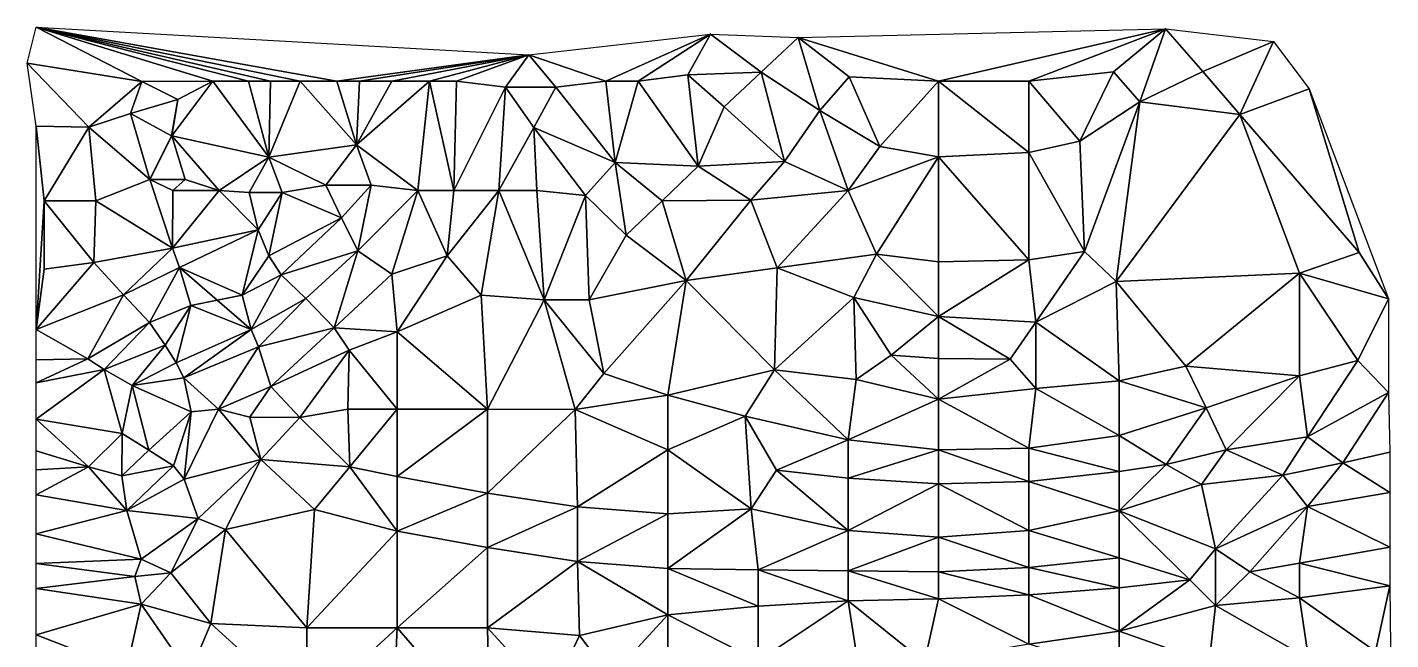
# Model space of a CAD drawing. Header units: metres. Extents: x 247440 to 247899, y 6708794 to 6709359.
# Drawn here: x 247443.4 to 247885, y 6709161 to 6709359.4 of the extents above; entities that cross this region are included whole.
import ezdxf

# ---------------------------------------------------------------- set-up
doc = ezdxf.new("R2010")
doc.units = ezdxf.units.M

msp = doc.modelspace()

# ---------------------------------------------------------------- linework, layer by layer
for points in [[(247480.51, 6709341.82, 10.35), (247443.4, 6709347.79, 9.1), (247446.32, 6709359.36, 10.33)], [(247503.45, 6709341.89, 14.37), (247480.51, 6709341.82, 10.35), (247446.32, 6709359.36, 10.33)], [(247515.03, 6709341.88, 16.64), (247503.45, 6709341.89, 14.37), (247446.32, 6709359.36, 10.33)], [(247531.79, 6709341.88, 20.09), (247522.19, 6709341.88, 18.07), (247446.32, 6709359.36, 10.33)], [(247522.19, 6709341.88, 18.07), (247515.03, 6709341.88, 16.64), (247446.32, 6709359.36, 10.33)], [(247605.84, 6709350.47, 33.16), (247543.64, 6709341.88, 22.48), (247446.32, 6709359.36, 10.33)], [(247543.64, 6709341.88, 22.48), (247531.79, 6709341.88, 20.09), (247446.32, 6709359.36, 10.33)], [(247812.1, 6709358.86, 44.28), (247738.54, 6709341.86, 46.41), (247693.11, 6709356.01, 44.41)], [(247812.1, 6709358.86, 44.28), (247767.78, 6709341.86, 46.17), (247738.54, 6709341.86, 46.41)], [(247812.1, 6709358.86, 44.28), (247795.22, 6709344.98, 44.92), (247767.78, 6709341.86, 46.17)], [(247812.1, 6709358.86, 44.28), (247803.78, 6709335.25, 43.81), (247795.22, 6709344.98, 44.92)], [(247812.1, 6709358.86, 44.28), (247824.1, 6709345.01, 42.68), (247803.78, 6709335.25, 43.81)], [(247847.04, 6709354.75, 41.62), (247824.1, 6709345.01, 42.68), (247812.1, 6709358.86, 44.28)], [(247664.68, 6709357.16, 41.53), (247630.75, 6709341.88, 36.6), (247605.84, 6709350.47, 33.16)], [(247664.68, 6709357.16, 41.53), (247641.26, 6709341.88, 38.03), (247630.75, 6709341.88, 36.6)], [(247664.68, 6709357.16, 41.53), (247657.3, 6709343.96, 40.19), (247641.26, 6709341.88, 38.03)], [(247681.12, 6709344.77, 42.93), (247657.3, 6709343.96, 40.19), (247664.68, 6709357.16, 41.53)], [(247693.11, 6709356.01, 44.41), (247681.12, 6709344.77, 42.93), (247664.68, 6709357.16, 41.53)], [(247693.11, 6709356.01, 44.41), (247700.04, 6709332.4, 43.99), (247681.12, 6709344.77, 42.93)], [(247709.59, 6709343.26, 45.26), (247700.04, 6709332.4, 43.99), (247693.11, 6709356.01, 44.41)], [(247738.54, 6709341.86, 46.41), (247709.59, 6709343.26, 45.26), (247693.11, 6709356.01, 44.41)], [(247847.04, 6709354.75, 41.62), (247836.11, 6709331.15, 41.03), (247824.1, 6709345.01, 42.68)], [(247847.04, 6709354.75, 41.62), (247858.53, 6709339.42, 40), (247836.11, 6709331.15, 41.03)], [(247605.84, 6709350.47, 33.16), (247551, 6709341.88, 23.89), (247543.64, 6709341.88, 22.48)], [(247605.84, 6709350.47, 33.16), (247561.47, 6709341.88, 25.79), (247551, 6709341.88, 23.89)], [(247605.84, 6709350.47, 33.16), (247573.71, 6709341.88, 27.89), (247561.47, 6709341.88, 25.79)], [(247605.84, 6709350.47, 33.16), (247582.44, 6709341.88, 29.33), (247573.71, 6709341.88, 27.89)], [(247605.84, 6709350.47, 33.16), (247598.32, 6709339.96, 31.8), (247582.44, 6709341.88, 29.33)], [(247614.54, 6709339.96, 34.23), (247598.32, 6709339.96, 31.8), (247605.84, 6709350.47, 33.16)], [(247630.75, 6709341.88, 36.6), (247614.54, 6709339.96, 34.23), (247605.84, 6709350.47, 33.16)], [(247463.29, 6709327.01, 7.36), (247446.32, 6709327.36, 7.08), (247443.4, 6709347.79, 9.1)], [(247480.51, 6709341.82, 10.35), (247463.29, 6709327.01, 7.36), (247443.4, 6709347.79, 9.1)], [(247480.51, 6709341.82, 10.35), (247476.81, 6709331.43, 9.01), (247463.29, 6709327.01, 7.36)], [(247492.21, 6709336.01, 11.68), (247476.81, 6709331.43, 9.01), (247480.51, 6709341.82, 10.35)], [(247503.45, 6709341.89, 14.37), (247492.21, 6709336.01, 11.68), (247480.51, 6709341.82, 10.35)], [(247521.6, 6709317.32, 18.34), (247490.19, 6709324.18, 10.49), (247503.45, 6709341.89, 14.37)], [(247503.45, 6709341.89, 14.37), (247490.19, 6709324.18, 10.49), (247492.21, 6709336.01, 11.68)], [(247521.6, 6709317.32, 18.34), (247503.45, 6709341.89, 14.37), (247515.03, 6709341.88, 16.64)], [(247522.19, 6709341.88, 18.07), (247521.6, 6709317.32, 18.34), (247515.03, 6709341.88, 16.64)], [(247549.99, 6709321.24, 24.3), (247521.6, 6709317.32, 18.34), (247531.79, 6709341.88, 20.09)], [(247531.79, 6709341.88, 20.09), (247521.6, 6709317.32, 18.34), (247522.19, 6709341.88, 18.07)], [(247549.99, 6709321.24, 24.3), (247531.79, 6709341.88, 20.09), (247543.64, 6709341.88, 22.48)], [(247551, 6709341.88, 23.89), (247549.99, 6709321.24, 24.3), (247543.64, 6709341.88, 22.48)], [(247561.47, 6709341.88, 25.79), (247549.99, 6709321.24, 24.3), (247551, 6709341.88, 23.89)], [(247573.71, 6709341.88, 27.89), (247549.99, 6709321.24, 24.3), (247561.47, 6709341.88, 25.79)], [(247573.71, 6709341.88, 27.89), (247569.91, 6709306.46, 28.04), (247549.99, 6709321.24, 24.3)], [(247581.54, 6709306.47, 29.53), (247569.91, 6709306.46, 28.04), (247573.71, 6709341.88, 27.89)], [(247582.44, 6709341.88, 29.33), (247581.54, 6709306.47, 29.53), (247573.71, 6709341.88, 27.89)], [(247598.32, 6709339.96, 31.8), (247581.54, 6709306.47, 29.53), (247582.44, 6709341.88, 29.33)], [(247630.75, 6709341.88, 36.6), (247633.77, 6709315.59, 36.15), (247614.54, 6709339.96, 34.23)], [(247641.26, 6709341.88, 38.03), (247633.77, 6709315.59, 36.15), (247630.75, 6709341.88, 36.6)], [(247660.71, 6709314.43, 39.27), (247633.77, 6709315.59, 36.15), (247641.26, 6709341.88, 38.03)], [(247657.3, 6709343.96, 40.19), (247660.71, 6709314.43, 39.27), (247641.26, 6709341.88, 38.03)], [(247681.12, 6709344.77, 42.93), (247669.15, 6709333.56, 41.12), (247657.3, 6709343.96, 40.19)], [(247669.15, 6709333.56, 41.12), (247660.71, 6709314.43, 39.27), (247657.3, 6709343.96, 40.19)], [(247681.12, 6709344.77, 42.93), (247688.63, 6709315.94, 42.13), (247669.15, 6709333.56, 41.12)], [(247700.04, 6709332.4, 43.99), (247688.63, 6709315.94, 42.13), (247681.12, 6709344.77, 42.93)], [(247709.59, 6709343.26, 45.26), (247719.53, 6709320.71, 44.57), (247700.04, 6709332.4, 43.99)], [(247738.54, 6709341.86, 46.41), (247719.53, 6709320.71, 44.57), (247709.59, 6709343.26, 45.26)], [(247738.54, 6709341.86, 46.41), (247738.54, 6709317.45, 45.02), (247719.53, 6709320.71, 44.57)], [(247767.78, 6709341.86, 46.17), (247767.78, 6709318.77, 44.88), (247738.54, 6709341.86, 46.41)], [(247767.78, 6709318.77, 44.88), (247738.54, 6709317.45, 45.02), (247738.54, 6709341.86, 46.41)], [(247795.22, 6709344.98, 44.92), (247784.29, 6709322.46, 44.38), (247767.78, 6709341.86, 46.17)], [(247784.29, 6709322.46, 44.38), (247767.78, 6709318.77, 44.88), (247767.78, 6709341.86, 46.17)], [(247795.22, 6709344.98, 44.92), (247803.78, 6709335.25, 43.81), (247784.29, 6709322.46, 44.38)], [(247824.1, 6709345.01, 42.68), (247836.11, 6709331.15, 41.03), (247803.78, 6709335.25, 43.81)], [(247598.32, 6709339.96, 31.8), (247596.15, 6709306.47, 31.33), (247581.54, 6709306.47, 29.53)], [(247607.41, 6709326.87, 32.94), (247596.15, 6709306.47, 31.33), (247598.32, 6709339.96, 31.8)], [(247614.54, 6709339.96, 34.23), (247607.41, 6709326.87, 32.94), (247598.32, 6709339.96, 31.8)], [(247614.54, 6709339.96, 34.23), (247633.77, 6709315.59, 36.15), (247607.41, 6709326.87, 32.94)], [(247858.53, 6709339.42, 40), (247874.74, 6709286.37, 35.98), (247836.11, 6709331.15, 41.03)], [(247858.53, 6709339.42, 40), (247884.27, 6709271.43, 34.41), (247874.74, 6709286.37, 35.98)], [(247492.21, 6709336.01, 11.68), (247490.16, 6709324.22, 10.49), (247476.81, 6709331.43, 9.01)], [(247492.21, 6709336.01, 11.68), (247490.19, 6709324.18, 10.49), (247490.16, 6709324.22, 10.49)], [(247669.15, 6709333.56, 41.12), (247688.63, 6709315.94, 42.13), (247660.71, 6709314.43, 39.27)], [(247700.04, 6709332.4, 43.99), (247709.22, 6709306.5, 43.1), (247688.63, 6709315.94, 42.13)], [(247719.53, 6709320.71, 44.57), (247709.22, 6709306.5, 43.1), (247700.04, 6709332.4, 43.99)], [(247784.29, 6709322.46, 44.38), (247803.78, 6709335.25, 43.81), (247785.78, 6709286.79, 41.65)], [(247803.78, 6709335.25, 43.81), (247796.12, 6709276.98, 40.27), (247785.78, 6709286.79, 41.65)], [(247836.11, 6709331.15, 41.03), (247796.12, 6709276.98, 40.27), (247803.78, 6709335.25, 43.81)], [(247476.81, 6709331.43, 9.01), (247483.14, 6709310.02, 8.74), (247463.29, 6709327.01, 7.36)], [(247490.16, 6709324.22, 10.49), (247483.14, 6709310.02, 8.74), (247476.81, 6709331.43, 9.01)], [(247836.11, 6709331.15, 41.03), (247855.44, 6709279.72, 36.54), (247796.12, 6709276.98, 40.27)], [(247836.11, 6709331.15, 41.03), (247874.74, 6709286.37, 35.98), (247855.44, 6709279.72, 36.54)], [(247446.32, 6709327.36, 7.08), (247448.86, 6709303.17, 5.18), (247446.32, 6709261.43, 8.15)], [(247463.29, 6709327.01, 7.36), (247448.86, 6709303.17, 5.18), (247446.32, 6709327.36, 7.08)], [(247463.29, 6709327.01, 7.36), (247465.58, 6709303.17, 5.84), (247448.86, 6709303.17, 5.18)], [(247463.29, 6709327.01, 7.36), (247483.14, 6709310.02, 8.74), (247465.58, 6709303.17, 5.84)], [(247490.16, 6709324.22, 10.49), (247490.19, 6709324.18, 10.49), (247483.14, 6709310.02, 8.74)], [(247494.58, 6709310.01, 11.22), (247483.14, 6709310.02, 8.74), (247490.19, 6709324.18, 10.49)], [(247505.6, 6709306.47, 14.46), (247494.58, 6709310.01, 11.22), (247490.19, 6709324.18, 10.49)], [(247521.6, 6709317.32, 18.34), (247505.6, 6709306.47, 14.46), (247490.19, 6709324.18, 10.49)], [(247607.41, 6709326.87, 32.94), (247608.4, 6709306.48, 32.81), (247596.15, 6709306.47, 31.33)], [(247633.77, 6709315.59, 36.15), (247624.16, 6709304.86, 34.67), (247607.41, 6709326.87, 32.94)], [(247624.16, 6709304.86, 34.67), (247608.4, 6709306.48, 32.81), (247607.41, 6709326.87, 32.94)], [(247549.99, 6709321.24, 24.3), (247540.05, 6709308.23, 23.07), (247521.6, 6709317.32, 18.34)], [(247554.81, 6709308.23, 25.84), (247540.05, 6709308.23, 23.07), (247549.99, 6709321.24, 24.3)], [(247569.91, 6709306.46, 28.04), (247554.81, 6709308.23, 25.84), (247549.99, 6709321.24, 24.3)], [(247738.54, 6709317.45, 45.02), (247709.22, 6709306.5, 43.1), (247719.53, 6709320.71, 44.57)], [(247784.29, 6709322.46, 44.38), (247785.78, 6709286.79, 41.65), (247767.78, 6709318.77, 44.88)], [(247521.6, 6709317.32, 18.34), (247515.22, 6709305.89, 17.26), (247505.6, 6709306.47, 14.46)], [(247525.94, 6709305.88, 20.08), (247515.22, 6709305.89, 17.26), (247521.6, 6709317.32, 18.34)], [(247540.05, 6709308.23, 23.07), (247525.94, 6709305.88, 20.08), (247521.6, 6709317.32, 18.34)], [(247637.38, 6709291.99, 35.7), (247624.16, 6709304.86, 34.67), (247633.77, 6709315.59, 36.15)], [(247649.03, 6709303.2, 37.46), (247637.38, 6709291.99, 35.7), (247633.77, 6709315.59, 36.15)], [(247660.71, 6709314.43, 39.27), (247649.03, 6709303.2, 37.46), (247633.77, 6709315.59, 36.15)], [(247677.7, 6709303.37, 40.39), (247649.03, 6709303.2, 37.46), (247660.71, 6709314.43, 39.27)], [(247688.63, 6709315.94, 42.13), (247677.7, 6709303.37, 40.39), (247660.71, 6709314.43, 39.27)], [(247709.22, 6709306.5, 43.1), (247677.7, 6709303.37, 40.39), (247688.63, 6709315.94, 42.13)], [(247738.54, 6709317.45, 45.02), (247718.42, 6709285.91, 41.79), (247709.22, 6709306.5, 43.1)], [(247738.54, 6709317.45, 45.02), (247738.54, 6709283.35, 42.22), (247718.42, 6709285.91, 41.79)], [(247767.78, 6709318.77, 44.88), (247767.77, 6709284.01, 42.13), (247738.54, 6709317.45, 45.02)], [(247738.54, 6709317.45, 45.02), (247767.77, 6709284.01, 42.13), (247738.54, 6709283.35, 42.22)], [(247785.78, 6709286.79, 41.65), (247767.77, 6709284.01, 42.13), (247767.78, 6709318.77, 44.88)], [(247490.47, 6709287.86, 10.38), (247465.58, 6709303.17, 5.84), (247483.14, 6709310.02, 8.74)], [(247490.49, 6709306.47, 10.08), (247490.47, 6709287.86, 10.38), (247483.14, 6709310.02, 8.74)], [(247494.58, 6709310.01, 11.22), (247490.49, 6709306.47, 10.08), (247483.14, 6709310.02, 8.74)], [(247505.6, 6709306.47, 14.46), (247490.49, 6709306.47, 10.08), (247494.58, 6709310.01, 11.22)], [(247505.6, 6709306.47, 14.46), (247490.47, 6709287.86, 10.38), (247490.49, 6709306.47, 10.08)], [(247518.21, 6709293.71, 19.28), (247490.47, 6709287.86, 10.38), (247505.6, 6709306.47, 14.46)], [(247518.21, 6709293.71, 19.28), (247505.6, 6709306.47, 14.46), (247515.22, 6709305.89, 17.26)], [(247525.94, 6709305.88, 20.08), (247518.21, 6709293.71, 19.28), (247515.22, 6709305.89, 17.26)], [(247525.94, 6709305.88, 20.08), (247521.58, 6709285.36, 21.2), (247518.21, 6709293.71, 19.28)], [(247545.14, 6709297.63, 25.18), (247521.58, 6709285.36, 21.2), (247525.94, 6709305.88, 20.08)], [(247545.14, 6709297.63, 25.18), (247525.94, 6709305.88, 20.08), (247540.05, 6709308.23, 23.07)], [(247554.81, 6709308.23, 25.84), (247545.14, 6709297.63, 25.18), (247540.05, 6709308.23, 23.07)], [(247554.81, 6709308.23, 25.84), (247550.49, 6709286.98, 27.16), (247545.14, 6709297.63, 25.18)], [(247569.91, 6709306.46, 28.04), (247550.49, 6709286.98, 27.16), (247554.81, 6709308.23, 25.84)], [(247569.91, 6709306.46, 28.04), (247561.42, 6709279.44, 28.98), (247550.49, 6709286.98, 27.16)], [(247569.91, 6709306.46, 28.04), (247579.37, 6709285.38, 30.01), (247561.42, 6709279.44, 28.98)], [(247581.54, 6709306.47, 29.53), (247579.37, 6709285.38, 30.01), (247569.91, 6709306.46, 28.04)], [(247596.15, 6709306.47, 31.33), (247579.37, 6709285.38, 30.01), (247581.54, 6709306.47, 29.53)], [(247596.15, 6709306.47, 31.33), (247590.44, 6709272.58, 31.31), (247579.37, 6709285.38, 30.01)], [(247610.79, 6709271.07, 32.8), (247590.44, 6709272.58, 31.31), (247596.15, 6709306.47, 31.33)], [(247608.4, 6709306.48, 32.81), (247610.79, 6709271.07, 32.8), (247596.15, 6709306.47, 31.33)], [(247624.16, 6709304.86, 34.67), (247610.79, 6709271.07, 32.8), (247608.4, 6709306.48, 32.81)], [(247709.22, 6709306.5, 43.1), (247686.27, 6709281.48, 39.43), (247677.7, 6709303.37, 40.39)], [(247709.22, 6709306.5, 43.1), (247718.42, 6709285.91, 41.79), (247686.27, 6709281.48, 39.43)], [(247448.86, 6709303.17, 5.18), (247448.86, 6709281, 5.52), (247446.32, 6709261.43, 8.15)], [(247448.86, 6709303.17, 5.18), (247464.95, 6709283.19, 5.94), (247448.86, 6709281, 5.52)], [(247465.58, 6709303.17, 5.84), (247464.95, 6709283.19, 5.94), (247448.86, 6709303.17, 5.18)], [(247490.47, 6709287.86, 10.38), (247464.95, 6709283.19, 5.94), (247465.58, 6709303.17, 5.84)], [(247624.16, 6709304.86, 34.67), (247625.4, 6709271.07, 33.93), (247610.79, 6709271.07, 32.8)], [(247637.38, 6709291.99, 35.7), (247625.4, 6709271.07, 33.93), (247624.16, 6709304.86, 34.67)], [(247649.03, 6709303.2, 37.46), (247656.85, 6709277.31, 36.8), (247637.38, 6709291.99, 35.7)], [(247677.7, 6709303.37, 40.39), (247656.85, 6709277.31, 36.8), (247649.03, 6709303.2, 37.46)], [(247677.7, 6709303.37, 40.39), (247686.27, 6709281.48, 39.43), (247656.85, 6709277.31, 36.8)], [(247545.14, 6709297.63, 25.18), (247525.68, 6709279.22, 23.31), (247521.58, 6709285.36, 21.2)], [(247550.49, 6709286.98, 27.16), (247525.68, 6709279.22, 23.31), (247545.14, 6709297.63, 25.18)], [(247518.21, 6709293.71, 19.28), (247492.69, 6709281.53, 11.72), (247490.47, 6709287.86, 10.38)], [(247518.21, 6709293.71, 19.28), (247512.97, 6709272.55, 20.2), (247492.69, 6709281.53, 11.72)], [(247518.21, 6709293.71, 19.28), (247521.58, 6709285.36, 21.2), (247512.97, 6709272.55, 20.2)], [(247637.38, 6709291.99, 35.7), (247656.85, 6709277.31, 36.8), (247625.4, 6709271.07, 33.93)], [(247490.47, 6709287.86, 10.38), (247474.52, 6709272.74, 8.24), (247464.95, 6709283.19, 5.94)], [(247492.69, 6709281.53, 11.72), (247474.52, 6709272.74, 8.24), (247490.47, 6709287.86, 10.38)], [(247525.68, 6709279.22, 23.31), (247512.97, 6709272.55, 20.2), (247521.58, 6709285.36, 21.2)], [(247550.49, 6709286.98, 27.16), (247533.6, 6709271.48, 26.56), (247525.68, 6709279.22, 23.31)], [(247542.76, 6709261.98, 29.11), (247533.6, 6709271.48, 26.56), (247550.49, 6709286.98, 27.16)], [(247561.42, 6709279.44, 28.98), (247542.76, 6709261.98, 29.11), (247550.49, 6709286.98, 27.16)], [(247579.37, 6709285.38, 30.01), (247563.21, 6709260.75, 30.56), (247561.42, 6709279.44, 28.98)], [(247590.44, 6709272.58, 31.31), (247563.21, 6709260.75, 30.56), (247579.37, 6709285.38, 30.01)], [(247718.42, 6709285.91, 41.79), (247711.07, 6709271.88, 40.15), (247686.27, 6709281.48, 39.43)], [(247738.54, 6709265.65, 40.41), (247711.07, 6709271.88, 40.15), (247718.42, 6709285.91, 41.79)], [(247738.54, 6709283.35, 42.22), (247738.54, 6709265.65, 40.41), (247718.42, 6709285.91, 41.79)], [(247767.77, 6709284.01, 42.13), (247738.54, 6709265.65, 40.41), (247738.54, 6709283.35, 42.22)], [(247767.77, 6709284.01, 42.13), (247770.03, 6709263.86, 40.08), (247738.54, 6709265.65, 40.41)], [(247785.78, 6709286.79, 41.65), (247770.03, 6709263.86, 40.08), (247767.77, 6709284.01, 42.13)], [(247785.78, 6709286.79, 41.65), (247796.12, 6709276.98, 40.27), (247770.03, 6709263.86, 40.08)], [(247874.74, 6709286.37, 35.98), (247884.27, 6709271.43, 34.41), (247855.44, 6709279.72, 36.54)], [(247464.95, 6709283.19, 5.94), (247446.32, 6709261.43, 8.15), (247448.86, 6709281, 5.52)], [(247474.52, 6709272.74, 8.24), (247446.32, 6709261.43, 8.15), (247464.95, 6709283.19, 5.94)], [(247492.69, 6709281.53, 11.72), (247482.97, 6709263.77, 11.36), (247474.52, 6709272.74, 8.24)], [(247496.39, 6709269.3, 14.22), (247482.97, 6709263.77, 11.36), (247492.69, 6709281.53, 11.72)], [(247512.97, 6709272.55, 20.2), (247504.86, 6709271.02, 17.25), (247492.69, 6709281.53, 11.72)], [(247504.86, 6709271.02, 17.25), (247496.39, 6709269.3, 14.22), (247492.69, 6709281.53, 11.72)], [(247525.68, 6709279.22, 23.31), (247515.89, 6709261.5, 23.18), (247512.97, 6709272.55, 20.2)], [(247533.6, 6709271.48, 26.56), (247515.89, 6709261.5, 23.18), (247525.68, 6709279.22, 23.31)], [(247563.21, 6709260.75, 30.56), (247542.76, 6709261.98, 29.11), (247561.42, 6709279.44, 28.98)], [(247686.27, 6709281.48, 39.43), (247685.36, 6709248.46, 36.4), (247656.85, 6709277.31, 36.8)], [(247711.07, 6709271.88, 40.15), (247685.36, 6709248.46, 36.4), (247686.27, 6709281.48, 39.43)], [(247796.12, 6709276.98, 40.27), (247855.44, 6709279.72, 36.54), (247818.62, 6709249.64, 36.27)], [(247855.44, 6709279.72, 36.54), (247855.44, 6709246.46, 33.73), (247818.62, 6709249.64, 36.27)], [(247874.32, 6709251.39, 33.19), (247855.44, 6709246.46, 33.73), (247855.44, 6709279.72, 36.54)], [(247884.27, 6709271.43, 34.41), (247874.32, 6709251.39, 33.19), (247855.44, 6709279.72, 36.54)], [(247656.85, 6709277.31, 36.8), (247630.09, 6709247.23, 33.37), (247625.4, 6709271.07, 33.93)], [(247656.85, 6709277.31, 36.8), (247650.87, 6709240.21, 34.02), (247630.09, 6709247.23, 33.37)], [(247685.36, 6709248.46, 36.4), (247650.87, 6709240.21, 34.02), (247656.85, 6709277.31, 36.8)], [(247796.12, 6709276.98, 40.27), (247797, 6709244.89, 36.95), (247770.03, 6709263.86, 40.08)], [(247796.12, 6709276.98, 40.27), (247818.62, 6709249.64, 36.27), (247797, 6709244.89, 36.95)], [(247474.52, 6709272.74, 8.24), (247463.05, 6709252, 10.11), (247446.32, 6709261.43, 8.15)], [(247482.97, 6709263.77, 11.36), (247463.05, 6709252, 10.11), (247474.52, 6709272.74, 8.24)], [(247515.89, 6709261.5, 23.18), (247496.39, 6709269.3, 14.22), (247504.86, 6709271.02, 17.25)], [(247515.89, 6709261.5, 23.18), (247504.86, 6709271.02, 17.25), (247512.97, 6709272.55, 20.2)], [(247533.6, 6709271.48, 26.56), (247518.32, 6709255.82, 24.94), (247515.89, 6709261.5, 23.18)], [(247542.76, 6709261.98, 29.11), (247518.32, 6709255.82, 24.94), (247533.6, 6709271.48, 26.56)], [(247590.44, 6709272.58, 31.31), (247592.43, 6709235.67, 31.69), (247563.21, 6709260.75, 30.56)], [(247610.79, 6709271.07, 32.8), (247592.43, 6709235.67, 31.69), (247590.44, 6709272.58, 31.31)], [(247610.79, 6709271.07, 32.8), (247620.86, 6709235.52, 32.55), (247592.43, 6709235.67, 31.69)], [(247625.4, 6709271.07, 33.93), (247630.09, 6709247.23, 33.37), (247610.79, 6709271.07, 32.8)], [(247630.09, 6709247.23, 33.37), (247620.86, 6709235.52, 32.55), (247610.79, 6709271.07, 32.8)], [(247711.07, 6709271.88, 40.15), (247711.81, 6709245.3, 37.36), (247685.36, 6709248.46, 36.4)], [(247711.07, 6709271.88, 40.15), (247723.21, 6709253.11, 38.65), (247711.81, 6709245.3, 37.36)], [(247738.54, 6709265.65, 40.41), (247723.21, 6709253.11, 38.65), (247711.07, 6709271.88, 40.15)], [(247884.27, 6709271.43, 34.41), (247884.3, 6709241.05, 31.74), (247874.32, 6709251.39, 33.19)], [(247496.39, 6709269.3, 14.22), (247488.06, 6709256.44, 13.61), (247482.97, 6709263.77, 11.36)], [(247496.39, 6709269.3, 14.22), (247491.58, 6709250.71, 15.53), (247488.06, 6709256.44, 13.61)], [(247515.89, 6709261.5, 23.18), (247491.58, 6709250.71, 15.53), (247496.39, 6709269.3, 14.22)], [(247463.05, 6709252, 10.11), (247446.32, 6709251.6, 9.71), (247446.32, 6709261.43, 8.15)], [(247482.97, 6709263.77, 11.36), (247468.29, 6709248.53, 11.62), (247463.05, 6709252, 10.11)], [(247488.06, 6709256.44, 13.61), (247468.29, 6709248.53, 11.62), (247482.97, 6709263.77, 11.36)], [(247515.89, 6709261.5, 23.18), (247494.05, 6709245.85, 17.46), (247491.58, 6709250.71, 15.53)], [(247518.32, 6709255.82, 24.94), (247494.05, 6709245.85, 17.46), (247515.89, 6709261.5, 23.18)], [(247542.76, 6709261.98, 29.11), (247522.28, 6709243.01, 27.17), (247518.32, 6709255.82, 24.94)], [(247547.61, 6709254.8, 30.34), (247522.28, 6709243.01, 27.17), (247542.76, 6709261.98, 29.11)], [(247563.21, 6709260.75, 30.56), (247547.61, 6709254.8, 30.34), (247542.76, 6709261.98, 29.11)], [(247738.54, 6709265.65, 40.41), (247738.54, 6709252.07, 38.95), (247723.21, 6709253.11, 38.65)], [(247761.79, 6709251.91, 38.9), (247738.54, 6709252.07, 38.95), (247738.54, 6709265.65, 40.41)], [(247770.03, 6709263.86, 40.08), (247761.79, 6709251.91, 38.9), (247738.54, 6709265.65, 40.41)], [(247770.03, 6709263.86, 40.08), (247770.03, 6709242.39, 37.68), (247761.79, 6709251.91, 38.9)], [(247797, 6709244.89, 36.95), (247770.03, 6709242.39, 37.68), (247770.03, 6709263.86, 40.08)], [(247563.21, 6709260.75, 30.56), (247563.19, 6709235.68, 31.34), (247547.61, 6709254.8, 30.34)], [(247592.43, 6709235.67, 31.69), (247563.19, 6709235.68, 31.34), (247563.21, 6709260.75, 30.56)], [(247488.06, 6709256.44, 13.61), (247477.33, 6709243.29, 13.92), (247468.29, 6709248.53, 11.62)], [(247491.58, 6709250.71, 15.53), (247477.33, 6709243.29, 13.92), (247488.06, 6709256.44, 13.61)], [(247518.32, 6709255.82, 24.94), (247505.31, 6709235.66, 23.1), (247494.05, 6709245.85, 17.46)], [(247522.28, 6709243.01, 27.17), (247505.31, 6709235.66, 23.1), (247518.32, 6709255.82, 24.94)], [(247547.61, 6709254.8, 30.34), (247531.72, 6709233, 29.46), (247522.28, 6709243.01, 27.17)], [(247547.61, 6709254.8, 30.34), (247547.27, 6709235.68, 30.9), (247531.72, 6709233, 29.46)], [(247563.19, 6709235.68, 31.34), (247547.27, 6709235.68, 30.9), (247547.61, 6709254.8, 30.34)], [(247723.21, 6709253.11, 38.65), (247738.54, 6709238.92, 37.41), (247711.81, 6709245.3, 37.36)], [(247738.54, 6709252.07, 38.95), (247738.54, 6709238.92, 37.41), (247723.21, 6709253.11, 38.65)], [(247446.32, 6709244.17, 11.57), (247446.32, 6709251.6, 9.71), (247463.05, 6709252, 10.11)], [(247468.29, 6709248.53, 11.62), (247446.32, 6709244.17, 11.57), (247463.05, 6709252, 10.11)], [(247468.29, 6709248.53, 11.62), (247446.32, 6709232.42, 14.46), (247446.32, 6709244.17, 11.57)], [(247474.14, 6709227.74, 16.96), (247446.32, 6709232.42, 14.46), (247468.29, 6709248.53, 11.62)], [(247474.14, 6709227.74, 16.96), (247468.29, 6709248.53, 11.62), (247477.33, 6709243.29, 13.92)], [(247494.05, 6709245.85, 17.46), (247477.33, 6709243.29, 13.92), (247491.58, 6709250.71, 15.53)], [(247685.36, 6709248.46, 36.4), (247675.96, 6709233.42, 34.58), (247650.87, 6709240.21, 34.02)], [(247709.32, 6709225.79, 35.07), (247675.96, 6709233.42, 34.58), (247685.36, 6709248.46, 36.4)], [(247711.81, 6709245.3, 37.36), (247709.32, 6709225.79, 35.07), (247685.36, 6709248.46, 36.4)], [(247761.79, 6709251.91, 38.9), (247738.54, 6709238.92, 37.41), (247738.54, 6709252.07, 38.95)], [(247761.79, 6709251.91, 38.9), (247770.03, 6709242.39, 37.68), (247738.54, 6709238.92, 37.41)], [(247818.62, 6709249.64, 36.27), (247825.19, 6709236.07, 34.5), (247797, 6709244.89, 36.95)], [(247855.44, 6709246.46, 33.73), (247825.19, 6709236.07, 34.5), (247818.62, 6709249.64, 36.27)], [(247874.32, 6709251.39, 33.19), (247858.05, 6709226.76, 31.62), (247855.44, 6709246.46, 33.73)], [(247874.32, 6709251.39, 33.19), (247884.3, 6709241.05, 31.74), (247858.05, 6709226.76, 31.62)], [(247496.49, 6709234.77, 20.34), (247477.33, 6709243.29, 13.92), (247494.05, 6709245.85, 17.46)], [(247505.31, 6709235.66, 23.1), (247496.49, 6709234.77, 20.34), (247494.05, 6709245.85, 17.46)], [(247650.87, 6709240.21, 34.02), (247620.86, 6709235.52, 32.55), (247630.09, 6709247.23, 33.37)], [(247738.54, 6709238.92, 37.41), (247709.32, 6709225.79, 35.07), (247711.81, 6709245.3, 37.36)], [(247797, 6709244.89, 36.95), (247797, 6709227.19, 34.89), (247770.03, 6709242.39, 37.68)], [(247825.19, 6709236.07, 34.5), (247797, 6709227.19, 34.89), (247797, 6709244.89, 36.95)], [(247855.44, 6709246.46, 33.73), (247831.74, 6709222.53, 32.56), (247825.19, 6709236.07, 34.5)], [(247855.44, 6709246.46, 33.73), (247858.05, 6709226.76, 31.62), (247831.74, 6709222.53, 32.56)], [(247482.73, 6709222.37, 19.47), (247474.14, 6709227.74, 16.96), (247477.33, 6709243.29, 13.92)], [(247496.49, 6709234.77, 20.34), (247482.73, 6709222.37, 19.47), (247477.33, 6709243.29, 13.92)], [(247522.28, 6709243.01, 27.17), (247515.43, 6709233.03, 26.39), (247505.31, 6709235.66, 23.1)], [(247531.72, 6709233, 29.46), (247515.43, 6709233.03, 26.39), (247522.28, 6709243.01, 27.17)], [(247650.87, 6709240.21, 34.02), (247650.87, 6709222.51, 32.84), (247620.86, 6709235.52, 32.55)], [(247675.96, 6709233.42, 34.58), (247650.87, 6709222.51, 32.84), (247650.87, 6709240.21, 34.02)], [(247770.03, 6709242.39, 37.68), (247767.77, 6709223.03, 35.37), (247738.54, 6709238.92, 37.41)], [(247797, 6709227.19, 34.89), (247767.77, 6709223.03, 35.37), (247770.03, 6709242.39, 37.68)], [(247884.3, 6709241.05, 31.74), (247869.53, 6709218.25, 30.15), (247858.05, 6709226.76, 31.62)], [(247884.3, 6709241.05, 31.74), (247884.66, 6709221.76, 29.8), (247869.53, 6709218.25, 30.15)], [(247505.31, 6709235.66, 23.1), (247494.22, 6709213.05, 22.96), (247496.49, 6709234.77, 20.34)], [(247519.03, 6709219.39, 27.44), (247494.22, 6709213.05, 22.96), (247505.31, 6709235.66, 23.1)], [(247519.03, 6709219.39, 27.44), (247505.31, 6709235.66, 23.1), (247515.43, 6709233.03, 26.39)], [(247547.27, 6709235.68, 30.9), (247547.85, 6709216.95, 30.25), (247531.72, 6709233, 29.46)], [(247563.19, 6709235.68, 31.34), (247547.85, 6709216.95, 30.25), (247547.27, 6709235.68, 30.9)], [(247563.19, 6709235.68, 31.34), (247563.2, 6709213.85, 30.49), (247547.85, 6709216.95, 30.25)], [(247592.43, 6709235.67, 31.69), (247563.2, 6709213.85, 30.49), (247563.19, 6709235.68, 31.34)], [(247592.43, 6709235.67, 31.69), (247592.43, 6709208.52, 30.67), (247563.2, 6709213.85, 30.49)], [(247620.86, 6709235.52, 32.55), (247592.43, 6709208.52, 30.67), (247592.43, 6709235.67, 31.69)], [(247620.86, 6709235.52, 32.55), (247621.65, 6709204.08, 31.05), (247592.43, 6709208.52, 30.67)], [(247650.87, 6709222.51, 32.84), (247621.65, 6709204.08, 31.05), (247620.86, 6709235.52, 32.55)], [(247738.54, 6709238.92, 37.41), (247738.54, 6709222.5, 35.46), (247709.32, 6709225.79, 35.07)], [(247767.77, 6709223.03, 35.37), (247738.54, 6709222.5, 35.46), (247738.54, 6709238.92, 37.41)], [(247825.19, 6709236.07, 34.5), (247812.26, 6709217.73, 33.03), (247797, 6709227.19, 34.89)], [(247825.19, 6709236.07, 34.5), (247831.74, 6709222.53, 32.56), (247812.26, 6709217.73, 33.03)], [(247474.14, 6709227.74, 16.96), (247463.2, 6709216.99, 18.67), (247446.32, 6709232.42, 14.46)], [(247446.32, 6709222.17, 16.87), (247446.32, 6709232.42, 14.46), (247463.2, 6709216.99, 18.67)], [(247496.49, 6709234.77, 20.34), (247490.73, 6709217.28, 21.61), (247482.73, 6709222.37, 19.47)], [(247496.49, 6709234.77, 20.34), (247494.22, 6709213.05, 22.96), (247490.73, 6709217.28, 21.61)], [(247531.72, 6709233, 29.46), (247519.03, 6709219.39, 27.44), (247515.43, 6709233.03, 26.39)], [(247531.72, 6709233, 29.46), (247547.85, 6709216.95, 30.25), (247519.03, 6709219.39, 27.44)], [(247675.96, 6709233.42, 34.58), (247677.82, 6709203.42, 31.88), (247650.87, 6709222.51, 32.84)], [(247675.96, 6709233.42, 34.58), (247686.05, 6709215.87, 33.22), (247677.82, 6709203.42, 31.88)], [(247709.32, 6709225.79, 35.07), (247686.05, 6709215.87, 33.22), (247675.96, 6709233.42, 34.58)], [(247474.14, 6709227.74, 16.96), (247474.05, 6709214.05, 20.12), (247463.2, 6709216.99, 18.67)], [(247482.73, 6709222.37, 19.47), (247474.05, 6709214.05, 20.12), (247474.14, 6709227.74, 16.96)], [(247797, 6709227.19, 34.89), (247797, 6709215.46, 33.44), (247767.77, 6709223.03, 35.37)], [(247797, 6709227.19, 34.89), (247812.26, 6709217.73, 33.03), (247797, 6709215.46, 33.44)], [(247858.05, 6709226.76, 31.62), (247850.05, 6709214.26, 30.65), (247831.74, 6709222.53, 32.56)], [(247858.05, 6709226.76, 31.62), (247869.53, 6709218.25, 30.15), (247850.05, 6709214.26, 30.65)], [(247446.32, 6709222.17, 16.87), (247463.2, 6709216.99, 18.67), (247446.32, 6709216, 18.3)], [(247482.73, 6709222.37, 19.47), (247490.73, 6709217.28, 21.61), (247474.05, 6709214.05, 20.12)], [(247650.87, 6709222.51, 32.84), (247650.88, 6709201.77, 31.43), (247621.65, 6709204.08, 31.05)], [(247677.82, 6709203.42, 31.88), (247650.88, 6709201.77, 31.43), (247650.87, 6709222.51, 32.84)], [(247709.32, 6709225.79, 35.07), (247709.32, 6709213.28, 33.63), (247686.05, 6709215.87, 33.22)], [(247738.54, 6709222.5, 35.46), (247709.32, 6709213.28, 33.63), (247709.32, 6709225.79, 35.07)], [(247738.54, 6709222.5, 35.46), (247738.54, 6709211.45, 34.05), (247709.32, 6709213.28, 33.63)], [(247767.77, 6709223.03, 35.37), (247767.77, 6709212.25, 33.95), (247738.54, 6709222.5, 35.46)], [(247738.54, 6709222.5, 35.46), (247767.77, 6709212.25, 33.95), (247738.54, 6709211.45, 34.05)], [(247797, 6709215.46, 33.44), (247767.77, 6709212.25, 33.95), (247767.77, 6709223.03, 35.37)], [(247831.74, 6709222.53, 32.56), (247823.69, 6709211.29, 31.64), (247812.26, 6709217.73, 33.03)], [(247831.74, 6709222.53, 32.56), (247850.05, 6709214.26, 30.65), (247823.69, 6709211.29, 31.64)], [(247884.66, 6709221.76, 29.8), (247884.66, 6709208.67, 28.41), (247869.53, 6709218.25, 30.15)], [(247490.73, 6709217.28, 21.61), (247475.59, 6709202.87, 22.86), (247474.05, 6709214.05, 20.12)], [(247494.22, 6709213.05, 22.96), (247475.59, 6709202.87, 22.86), (247490.73, 6709217.28, 21.61)], [(247519.03, 6709219.39, 27.44), (247498.79, 6709200.29, 25.39), (247494.22, 6709213.05, 22.96)], [(247519.03, 6709219.39, 27.44), (247507.59, 6709196.7, 26.55), (247498.79, 6709200.29, 25.39)], [(247519.03, 6709219.39, 27.44), (247536.4, 6709203.18, 28.82), (247507.59, 6709196.7, 26.55)], [(247519.03, 6709219.39, 27.44), (247547.85, 6709216.95, 30.25), (247536.4, 6709203.18, 28.82)], [(247812.26, 6709217.73, 33.03), (247823.69, 6709211.29, 31.64), (247797, 6709202.75, 31.71)], [(247812.26, 6709217.73, 33.03), (247797, 6709202.75, 31.71), (247797, 6709215.46, 33.44)], [(247869.53, 6709218.25, 30.15), (247858.05, 6709204.19, 29.12), (247850.05, 6709214.26, 30.65)], [(247869.53, 6709218.25, 30.15), (247884.66, 6709208.67, 28.41), (247858.05, 6709204.19, 29.12)], [(247475.59, 6709202.87, 22.86), (247446.32, 6709207.98, 20.22), (247463.2, 6709216.99, 18.67)], [(247463.2, 6709216.99, 18.67), (247446.32, 6709207.98, 20.22), (247446.32, 6709216, 18.3)], [(247475.59, 6709202.87, 22.86), (247463.2, 6709216.99, 18.67), (247474.05, 6709214.05, 20.12)], [(247498.79, 6709200.29, 25.39), (247475.59, 6709202.87, 22.86), (247494.22, 6709213.05, 22.96)], [(247563.21, 6709196.15, 29.37), (247536.4, 6709203.18, 28.82), (247547.85, 6709216.95, 30.25)], [(247563.2, 6709213.85, 30.49), (247563.21, 6709196.15, 29.37), (247547.85, 6709216.95, 30.25)], [(247592.43, 6709208.52, 30.67), (247563.21, 6709196.15, 29.37), (247563.2, 6709213.85, 30.49)], [(247686.05, 6709215.87, 33.22), (247709.32, 6709196.33, 31.65), (247677.82, 6709203.42, 31.88)], [(247709.32, 6709213.28, 33.63), (247709.32, 6709196.33, 31.65), (247686.05, 6709215.87, 33.22)], [(247738.54, 6709211.45, 34.05), (247709.32, 6709196.33, 31.65), (247709.32, 6709213.28, 33.63)], [(247797, 6709215.46, 33.44), (247797, 6709202.75, 31.71), (247767.77, 6709212.25, 33.95)], [(247850.05, 6709214.26, 30.65), (247828.28, 6709190.48, 28.74), (247823.69, 6709211.29, 31.64)], [(247850.05, 6709214.26, 30.65), (247858.05, 6709204.19, 29.12), (247828.28, 6709190.48, 28.74)], [(247592.43, 6709208.52, 30.67), (247592.43, 6709190.82, 29.81), (247563.21, 6709196.15, 29.37)], [(247621.65, 6709204.08, 31.05), (247592.43, 6709190.82, 29.81), (247592.43, 6709208.52, 30.67)], [(247738.54, 6709211.45, 34.05), (247738.55, 6709194.19, 31.78), (247709.32, 6709196.33, 31.65)], [(247767.77, 6709212.25, 33.95), (247767.77, 6709196.38, 31.74), (247738.54, 6709211.45, 34.05)], [(247738.54, 6709211.45, 34.05), (247767.77, 6709196.38, 31.74), (247738.55, 6709194.19, 31.78)], [(247797, 6709202.75, 31.71), (247767.77, 6709196.38, 31.74), (247767.77, 6709212.25, 33.95)], [(247823.69, 6709211.29, 31.64), (247828.28, 6709190.48, 28.74), (247797, 6709202.75, 31.71)], [(247884.66, 6709208.67, 28.41), (247884.66, 6709190.96, 26.45), (247858.05, 6709204.19, 29.12)], [(247475.59, 6709202.87, 22.86), (247446.32, 6709195.33, 23.07), (247446.32, 6709207.98, 20.22)], [(247621.65, 6709204.08, 31.05), (247621.65, 6709186.38, 30.04), (247592.43, 6709190.82, 29.81)], [(247650.88, 6709201.77, 31.43), (247621.65, 6709186.38, 30.04), (247621.65, 6709204.08, 31.05)], [(247858.05, 6709204.19, 29.12), (247839.39, 6709183.04, 27.31), (247828.28, 6709190.48, 28.74)], [(247858.05, 6709204.19, 29.12), (247855.44, 6709185.83, 27.01), (247839.39, 6709183.04, 27.31)], [(247858.05, 6709204.19, 29.12), (247884.66, 6709190.96, 26.45), (247855.44, 6709185.83, 27.01)], [(247480.25, 6709187.11, 26.46), (247446.32, 6709195.33, 23.07), (247475.59, 6709202.87, 22.86)], [(247498.79, 6709200.29, 25.39), (247480.25, 6709187.11, 26.46), (247475.59, 6709202.87, 22.86)], [(247489.84, 6709182.63, 27.38), (247480.25, 6709187.11, 26.46), (247498.79, 6709200.29, 25.39)], [(247507.59, 6709196.7, 26.55), (247489.84, 6709182.63, 27.38), (247498.79, 6709200.29, 25.39)], [(247536.4, 6709203.18, 28.82), (247533.98, 6709164.87, 28.35), (247507.59, 6709196.7, 26.55)], [(247563.21, 6709196.15, 29.37), (247533.98, 6709164.87, 28.35), (247536.4, 6709203.18, 28.82)], [(247650.88, 6709201.77, 31.43), (247650.88, 6709184.07, 30.15), (247621.65, 6709186.38, 30.04)], [(247677.82, 6709203.42, 31.88), (247680.1, 6709183.66, 30.06), (247650.88, 6709184.07, 30.15)], [(247677.82, 6709203.42, 31.88), (247650.88, 6709184.07, 30.15), (247650.88, 6709201.77, 31.43)], [(247709.32, 6709196.33, 31.65), (247680.1, 6709183.66, 30.06), (247677.82, 6709203.42, 31.88)], [(247797, 6709202.75, 31.71), (247796.99, 6709187.56, 29.58), (247767.77, 6709196.38, 31.74)], [(247819.91, 6709180.37, 27.71), (247796.99, 6709187.56, 29.58), (247797, 6709202.75, 31.71)], [(247828.28, 6709190.48, 28.74), (247819.91, 6709180.37, 27.71), (247797, 6709202.75, 31.71)], [(247480.25, 6709187.11, 26.46), (247446.32, 6709185.65, 25.11), (247446.32, 6709195.33, 23.07)], [(247507.59, 6709196.7, 26.55), (247502.81, 6709166.3, 29.04), (247489.84, 6709182.63, 27.38)], [(247533.98, 6709164.87, 28.35), (247502.81, 6709166.3, 29.04), (247507.59, 6709196.7, 26.55)], [(247563.21, 6709196.15, 29.37), (247563.21, 6709164.86, 28.43), (247533.98, 6709164.87, 28.35)], [(247592.43, 6709190.82, 29.81), (247563.21, 6709164.86, 28.43), (247563.21, 6709196.15, 29.37)], [(247709.32, 6709196.33, 31.65), (247709.32, 6709183.33, 30.09), (247680.1, 6709183.66, 30.06)], [(247738.55, 6709194.19, 31.78), (247709.32, 6709183.33, 30.09), (247709.32, 6709196.33, 31.65)], [(247767.77, 6709196.38, 31.74), (247767.77, 6709184.4, 30.01), (247738.55, 6709194.19, 31.78)], [(247796.99, 6709187.56, 29.58), (247767.77, 6709184.4, 30.01), (247767.77, 6709196.38, 31.74)], [(247592.43, 6709190.82, 29.81), (247592.45, 6709164.85, 28.9), (247563.21, 6709164.86, 28.43)], [(247621.65, 6709186.38, 30.04), (247592.45, 6709164.85, 28.9), (247592.43, 6709190.82, 29.81)], [(247738.55, 6709194.19, 31.78), (247738.55, 6709183, 30.23), (247709.32, 6709183.33, 30.09)], [(247767.77, 6709184.4, 30.01), (247738.55, 6709183, 30.23), (247738.55, 6709194.19, 31.78)], [(247884.66, 6709190.96, 26.45), (247884.66, 6709178.43, 25.04), (247855.44, 6709185.83, 27.01)], [(247480.25, 6709187.11, 26.46), (247478.27, 6709181.43, 27.36), (247446.32, 6709185.65, 25.11)], [(247489.84, 6709182.63, 27.38), (247478.27, 6709181.43, 27.36), (247480.25, 6709187.11, 26.46)], [(247621.65, 6709186.38, 30.04), (247622.22, 6709162.42, 28.5), (247592.45, 6709164.85, 28.9)], [(247650.87, 6709169.04, 28.81), (247622.22, 6709162.42, 28.5), (247621.65, 6709186.38, 30.04)], [(247650.88, 6709184.07, 30.15), (247650.87, 6709169.04, 28.81), (247621.65, 6709186.38, 30.04)], [(247796.99, 6709187.56, 29.58), (247796.99, 6709177.81, 28.17), (247767.77, 6709184.4, 30.01)], [(247819.91, 6709180.37, 27.71), (247796.99, 6709177.81, 28.17), (247796.99, 6709187.56, 29.58)], [(247828.28, 6709190.48, 28.74), (247828.28, 6709172.13, 26.27), (247819.91, 6709180.37, 27.71)], [(247828.28, 6709190.48, 28.74), (247839.39, 6709183.04, 27.31), (247828.28, 6709172.13, 26.27)], [(247478.27, 6709181.43, 27.36), (247446.32, 6709177.62, 26.54), (247446.32, 6709185.65, 25.11)], [(247489.84, 6709182.63, 27.38), (247480.25, 6709172.53, 28.67), (247478.27, 6709181.43, 27.36)], [(247502.81, 6709166.3, 29.04), (247480.25, 6709172.53, 28.67), (247489.84, 6709182.63, 27.38)], [(247680.1, 6709171.84, 28.78), (247650.87, 6709169.04, 28.81), (247650.88, 6709184.07, 30.15)], [(247680.1, 6709183.66, 30.06), (247680.1, 6709171.84, 28.78), (247650.88, 6709184.07, 30.15)], [(247709.32, 6709173.6, 28.7), (247680.1, 6709171.84, 28.78), (247680.1, 6709183.66, 30.06)], [(247709.32, 6709183.33, 30.09), (247709.32, 6709173.6, 28.7), (247680.1, 6709183.66, 30.06)], [(247738.55, 6709174.29, 28.83), (247709.32, 6709173.6, 28.7), (247709.32, 6709183.33, 30.09)], [(247738.55, 6709183, 30.23), (247738.55, 6709174.29, 28.83), (247709.32, 6709183.33, 30.09)], [(247767.77, 6709184.4, 30.01), (247767.77, 6709175.49, 28.61), (247738.55, 6709183, 30.23)], [(247767.77, 6709175.49, 28.61), (247738.55, 6709174.29, 28.83), (247738.55, 6709183, 30.23)], [(247796.99, 6709177.81, 28.17), (247767.77, 6709175.49, 28.61), (247767.77, 6709184.4, 30.01)], [(247855.44, 6709174.56, 25.6), (247828.28, 6709172.13, 26.27), (247839.39, 6709183.04, 27.31)], [(247855.44, 6709185.83, 27.01), (247855.44, 6709174.56, 25.6), (247839.39, 6709183.04, 27.31)], [(247884.66, 6709178.43, 25.04), (247855.44, 6709174.56, 25.6), (247855.44, 6709185.83, 27.01)], [(247480.25, 6709172.53, 28.67), (247446.31, 6709162.56, 28.87), (247446.32, 6709177.62, 26.54)], [(247480.25, 6709172.53, 28.67), (247446.32, 6709177.62, 26.54), (247478.27, 6709181.43, 27.36)], [(247796.99, 6709177.81, 28.17), (247796.99, 6709163.77, 26.02), (247767.77, 6709175.49, 28.61)], [(247819.91, 6709180.37, 27.71), (247828.28, 6709172.13, 26.27), (247796.99, 6709163.77, 26.02)], [(247819.91, 6709180.37, 27.71), (247796.99, 6709163.77, 26.02), (247796.99, 6709177.81, 28.17)], [(247884.66, 6709178.43, 25.04), (247880.01, 6709157.15, 22.71), (247855.44, 6709174.56, 25.6)], [(247884.66, 6709178.43, 25.04), (247884.99, 6709148.57, 21.58), (247880.01, 6709157.15, 22.71)], [(247709.32, 6709173.6, 28.7), (247712.24, 6709154.12, 25.79), (247680.1, 6709154.14, 26.62)], [(247709.32, 6709173.6, 28.7), (247680.1, 6709154.14, 26.62), (247680.1, 6709171.84, 28.78)], [(247738.55, 6709174.29, 28.83), (247734.04, 6709153.77, 25.53), (247709.32, 6709173.6, 28.7)], [(247709.32, 6709173.6, 28.7), (247734.04, 6709153.77, 25.53), (247712.24, 6709154.12, 25.79)], [(247738.55, 6709174.29, 28.83), (247767.77, 6709159.57, 26.02), (247734.04, 6709153.77, 25.53)], [(247767.77, 6709175.49, 28.61), (247767.77, 6709159.57, 26.02), (247738.55, 6709174.29, 28.83)], [(247767.77, 6709175.49, 28.61), (247796.99, 6709163.77, 26.02), (247767.77, 6709159.57, 26.02)], [(247855.44, 6709174.56, 25.6), (247858.36, 6709154.87, 23.02), (247828.28, 6709172.13, 26.27)], [(247880.01, 6709157.15, 22.71), (247858.36, 6709154.87, 23.02), (247855.44, 6709174.56, 25.6)], [(247475.54, 6709151.22, 30.81), (247446.31, 6709162.56, 28.87), (247480.25, 6709172.53, 28.67)], [(247495.98, 6709149.83, 30.46), (247475.54, 6709151.22, 30.81), (247480.25, 6709172.53, 28.67)], [(247495.98, 6709149.83, 30.46), (247480.25, 6709172.53, 28.67), (247502.81, 6709166.3, 29.04)], [(247650.87, 6709169.04, 28.81), (247632.35, 6709149, 27.2), (247622.22, 6709162.42, 28.5)], [(247650.87, 6709169.04, 28.81), (247650.88, 6709151.35, 26.97), (247632.35, 6709149, 27.2)], [(247680.1, 6709171.84, 28.78), (247680.1, 6709154.14, 26.62), (247650.87, 6709169.04, 28.81)], [(247680.1, 6709154.14, 26.62), (247650.88, 6709151.35, 26.97), (247650.87, 6709169.04, 28.81)], [(247828.28, 6709172.13, 26.27), (247826.22, 6709153.48, 23.72), (247796.99, 6709163.77, 26.02)], [(247858.36, 6709154.87, 23.02), (247826.22, 6709153.48, 23.72), (247828.28, 6709172.13, 26.27)], [(247495.98, 6709149.83, 30.46), (247502.81, 6709166.3, 29.04), (247533.99, 6709137.98, 29.75)], [(247533.98, 6709164.87, 28.35), (247533.99, 6709137.98, 29.75), (247502.81, 6709166.3, 29.04)], [(247563.21, 6709164.86, 28.43), (247533.99, 6709137.98, 29.75), (247533.98, 6709164.87, 28.35)], [(247563.21, 6709164.86, 28.43), (247561.47, 6709127.35, 29.68), (247533.99, 6709137.98, 29.75)], [(247563.21, 6709164.86, 28.43), (247593.18, 6709130.23, 28.23), (247561.47, 6709127.35, 29.68)], [(247592.45, 6709164.85, 28.9), (247593.18, 6709130.23, 28.23), (247563.21, 6709164.86, 28.43)], [(247622.22, 6709162.42, 28.5), (247612.86, 6709142.51, 27.5), (247592.45, 6709164.85, 28.9)], [(247612.86, 6709142.51, 27.5), (247593.18, 6709130.23, 28.23), (247592.45, 6709164.85, 28.9)], [(247475.54, 6709151.22, 30.81), (247446.32, 6709149.78, 30.54), (247446.31, 6709162.56, 28.87)], [(247622.22, 6709162.42, 28.5), (247632.35, 6709149, 27.2), (247612.86, 6709142.51, 27.5)], [(247796.99, 6709163.77, 26.02), (247796.99, 6709150.82, 24.05), (247767.77, 6709159.57, 26.02)], [(247826.22, 6709153.48, 23.72), (247796.99, 6709150.82, 24.05), (247796.99, 6709163.77, 26.02)]]:
    msp.add_3dface(points)

doc.saveas('drawing.dxf')
